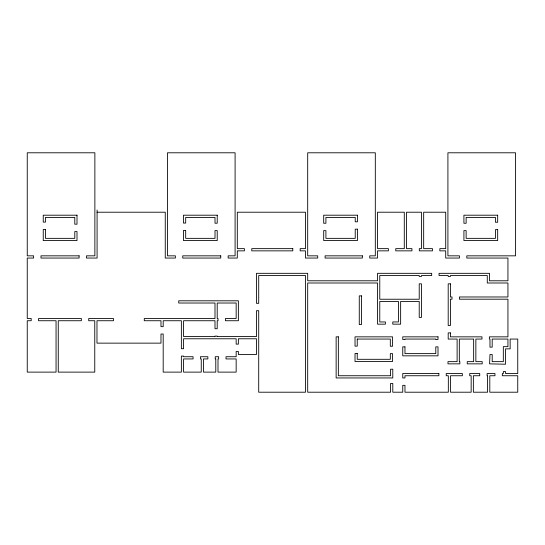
<?xml version="1.0" encoding="UTF-8"?>
<svg xmlns="http://www.w3.org/2000/svg" width="545" height="545" viewBox="0 0 545 545"><rect width="100%" height="100%" fill="white"/><g stroke="black" fill="none" stroke-linecap="round" stroke-linejoin="round"><path stroke-width="0.82" d="M97.085 212.216L165.258 212.216L165.258 258.051L175.374 258.051L175.374 255.837L167.472 255.837L167.472 152.791L235.093 152.791L235.093 255.837L228.144 255.837L228.144 258.051L237.307 258.051L237.307 250.857L244.392 250.857L244.392 248.643L237.307 248.643L237.307 212.216L305.479 212.216L305.479 248.643L300.172 248.643L300.172 250.857L305.479 250.857L305.479 258.051L317.721 258.051L317.721 255.837L307.693 255.837L307.693 152.791L375.314 152.791L375.314 255.837L369.735 255.837L369.735 258.051L377.528 258.051L377.528 250.857L388.381 250.857L388.381 248.643L377.528 248.643L377.528 212.216L404.288 212.216L404.288 248.643L395.759 248.643L395.759 250.857L411.931 250.857L411.931 248.643L406.502 248.643L406.502 212.216L421.455 212.216L421.455 248.643L419.309 248.643L419.309 250.857L432.457 250.857L432.457 248.643L423.669 248.643L423.669 212.216L445.708 212.216L445.708 248.643L439.842 248.643L439.842 250.857L445.708 250.857L445.708 258.051L459.435 258.051L459.435 255.837L447.915 255.837L447.915 152.791L515.536 152.791L515.536 255.837L466.813 255.837L466.813 258.051L507.94 258.051L507.94 280.784L489.499 280.784L489.499 273.324L439.052 273.324L439.052 275.538L448.201 275.538L448.201 276.451L450.415 276.451L450.415 275.538L487.284 275.538L487.284 282.998L507.94 282.998L507.94 296.977L459.387 296.977L459.387 299.191L507.94 299.191L507.94 336.844L489.362 336.844L489.362 339.058L489.982 339.058L489.982 347.158L492.196 347.158L492.196 339.058L507.94 339.058L507.94 346.647L503.328 346.647L503.328 361.642L492.196 361.642L492.196 354.536L489.982 354.536L489.58 363.856L505.542 364.217L505.542 348.861L510.147 348.861L510.147 339.058L517.75 339.058L517.75 373.529L505.542 373.529L505.542 371.595L503.328 371.595L503.328 373.529L502.333 373.529L502.333 375.743L517.75 375.743L517.75 392.209L489.798 392.209L489.798 375.743L494.955 375.743L494.955 373.529L487.114 373.529L487.114 375.743L487.584 375.743L487.584 392.209L473.373 392.209L473.373 375.743L479.736 375.743L479.736 373.529L469.729 373.529L469.729 375.743L471.159 375.743L471.159 392.209L450.545 392.209L450.545 375.743L462.344 375.743L462.344 373.529L446.246 373.529L446.246 375.743L448.331 375.743L448.331 392.209L404.969 392.209L404.969 385.349L402.755 385.349L402.755 392.209L392.788 392.209L392.788 383.469L390.574 383.469L390.574 392.209L307.693 392.209L307.693 282.998L377.556 282.998L377.556 324.159L385.404 324.159L385.404 321.945L379.77 321.945L379.77 301.453L398.422 301.453L398.422 321.945L392.781 321.945L392.781 324.159L400.636 324.159L400.636 301.453L419.228 301.453L419.228 317.422L421.442 317.422L421.442 283.836L419.228 283.836L419.228 299.239L379.77 299.239L379.77 275.538L419.228 275.538L419.228 276.451L421.442 276.451L421.442 275.538L431.674 275.538L431.674 273.324L377.556 273.324L377.556 280.784L307.693 280.784L307.693 273.324L256.497 273.324L256.497 303.327L258.712 303.327L258.712 275.538L305.479 275.538L305.479 392.209L258.712 392.209L258.712 310.704L256.497 310.704L256.497 336.558L217.21 336.558L217.21 336.108L214.996 336.108L214.996 336.558L183.583 336.558L183.583 320.733L214.996 320.733L214.996 328.73L217.21 328.73L217.21 320.733L218.027 320.733L218.027 318.525L217.21 318.525L217.21 303.02L236.162 303.02L236.162 318.525L225.405 318.525L225.405 320.733L238.376 320.733L238.376 300.806L178.733 300.806L178.733 303.02L214.996 303.02L214.996 318.525L144.275 318.525L144.275 320.733L160.979 320.733L160.979 326.653L163.193 326.653L163.193 320.733L181.369 320.733L181.369 348.711L183.583 348.711L183.583 338.772L236.162 338.772L236.162 344.127L238.376 344.127L238.376 338.772L256.497 338.772L256.497 354.509L238.376 354.509L238.376 351.505L236.162 351.505L236.162 356.723L226.012 356.723L226.012 358.937L236.162 358.937L236.162 372.119L218 372.119L218 358.937L218.634 358.937L218.634 356.723L215.241 356.723L215.241 358.937L215.786 358.937L215.786 372.119L203.469 372.119L203.469 358.937L207.863 358.937L207.863 356.723L200.444 356.723L200.444 358.937L201.255 358.937L201.255 372.119L183.583 372.119L183.583 358.937L193.066 358.937L193.066 356.723L183.583 356.723L183.583 356.089L181.369 356.089L181.369 372.119L163.193 372.119L163.193 334.031L160.979 334.031L160.979 343.139L96.976 343.139L96.976 320.733L113.469 320.733L113.469 318.525L88.726 318.525L88.726 320.733L94.762 320.733L94.762 372.119L58.261 372.119L58.261 320.733L81.348 320.733L81.348 318.525L38.572 318.525L38.572 320.733L56.053 320.733L56.053 372.119L27.25 372.119L27.25 320.733L31.194 320.733L31.194 318.525L27.25 318.525L27.25 258.051L33.606 258.051L33.606 255.837L27.25 255.837L27.25 152.791L94.871 152.791L94.871 255.837L86.485 255.837L86.485 258.051L97.085 258.051L97.085 210.002M357.241 339.058L357.241 346.13L355.027 346.13L355.027 336.844L392.529 336.844L392.529 346.245L390.315 346.245L390.315 339.058L357.241 339.058M450.415 332.893L450.415 336.844L481.984 336.844L481.984 339.058L475.86 339.058L475.86 361.642L482.202 361.642L482.202 363.856L467.242 363.856L467.242 361.642L473.646 361.642L473.646 339.058L459.326 339.058L459.326 361.642L459.864 361.642L459.864 363.856L447.99 363.856L447.99 361.642L457.112 361.642L457.112 339.058L448.201 339.058L448.201 332.893L450.415 332.893M77.002 215.2L43.246 215.2L43.246 222.094L45.46 222.094L45.46 217.414L74.788 217.414L74.788 224.193L77.002 224.193L77.002 215.2M217.223 215.2L183.474 215.2L183.474 223.069L185.688 223.069L185.688 217.414L215.009 217.414L215.009 223.212L217.223 223.212L217.223 215.2M357.445 215.2L323.696 215.2L323.696 223.252L325.91 223.252L325.91 217.414L355.231 217.414L355.231 221.801L357.445 221.801L357.445 215.2M497.667 215.2L463.918 215.2L463.918 223.252L466.132 223.252L466.132 217.414L495.459 217.414L495.459 222.244L497.667 222.244L497.667 215.2M357.445 229.179L355.231 229.179L355.231 238.356L325.91 238.356L325.91 230.63L323.696 230.63L323.696 240.57L357.445 240.57L357.445 229.179M45.46 229.472L43.246 229.472L43.246 240.57L77.002 240.57L77.002 231.577L74.788 231.577L74.788 238.356L45.46 238.356L45.46 229.472M497.667 229.629L495.459 229.629L495.459 238.356L466.132 238.356L466.132 230.63L463.918 230.63L463.918 240.57L497.667 240.57L497.667 229.629M185.688 230.446L183.474 230.446L183.474 240.57L217.223 240.57L217.223 230.596L215.009 230.596L215.009 238.356L185.688 238.356L185.688 230.446M292.794 248.643L251.77 248.643L251.77 250.857L292.794 250.857L292.794 248.643M79.107 255.837L40.984 255.837L40.984 258.051L79.107 258.051L79.107 255.837M220.766 255.837L182.752 255.837L182.752 258.051L220.766 258.051L220.766 255.837M362.357 255.837L325.099 255.837L325.099 258.051L362.357 258.051L362.357 255.837M450.415 283.836L448.201 283.836L448.201 325.508L450.415 325.508L450.415 299.191L452.009 299.191L452.009 296.977L450.415 296.977L450.415 283.836M361.485 295.88L359.271 295.88L359.271 324.548L361.485 324.548L361.485 295.88M338.356 336.844L336.142 336.844L336.142 377.951L392.788 377.951L392.788 369.21L390.574 369.21L390.574 375.737L338.356 375.737L338.356 336.844M438.003 336.844L402.755 336.844L402.755 339.487L404.969 339.487L404.969 339.058L435.789 339.058L435.789 339.487L438.003 339.487L438.003 336.844M404.969 346.865L402.755 346.865L402.755 355.837L438.003 355.837L438.003 346.865L435.789 346.865L435.789 353.623L404.969 353.623L404.969 346.865M357.241 353.507L355.027 353.507L355.027 361.519L392.529 361.519L392.529 353.63L390.315 353.63L390.315 359.305L357.241 359.305L357.241 353.507M438.868 373.529L402.755 373.529L402.755 377.964L404.969 377.964L404.969 375.743L438.868 375.743L438.868 373.529"/></g></svg>
